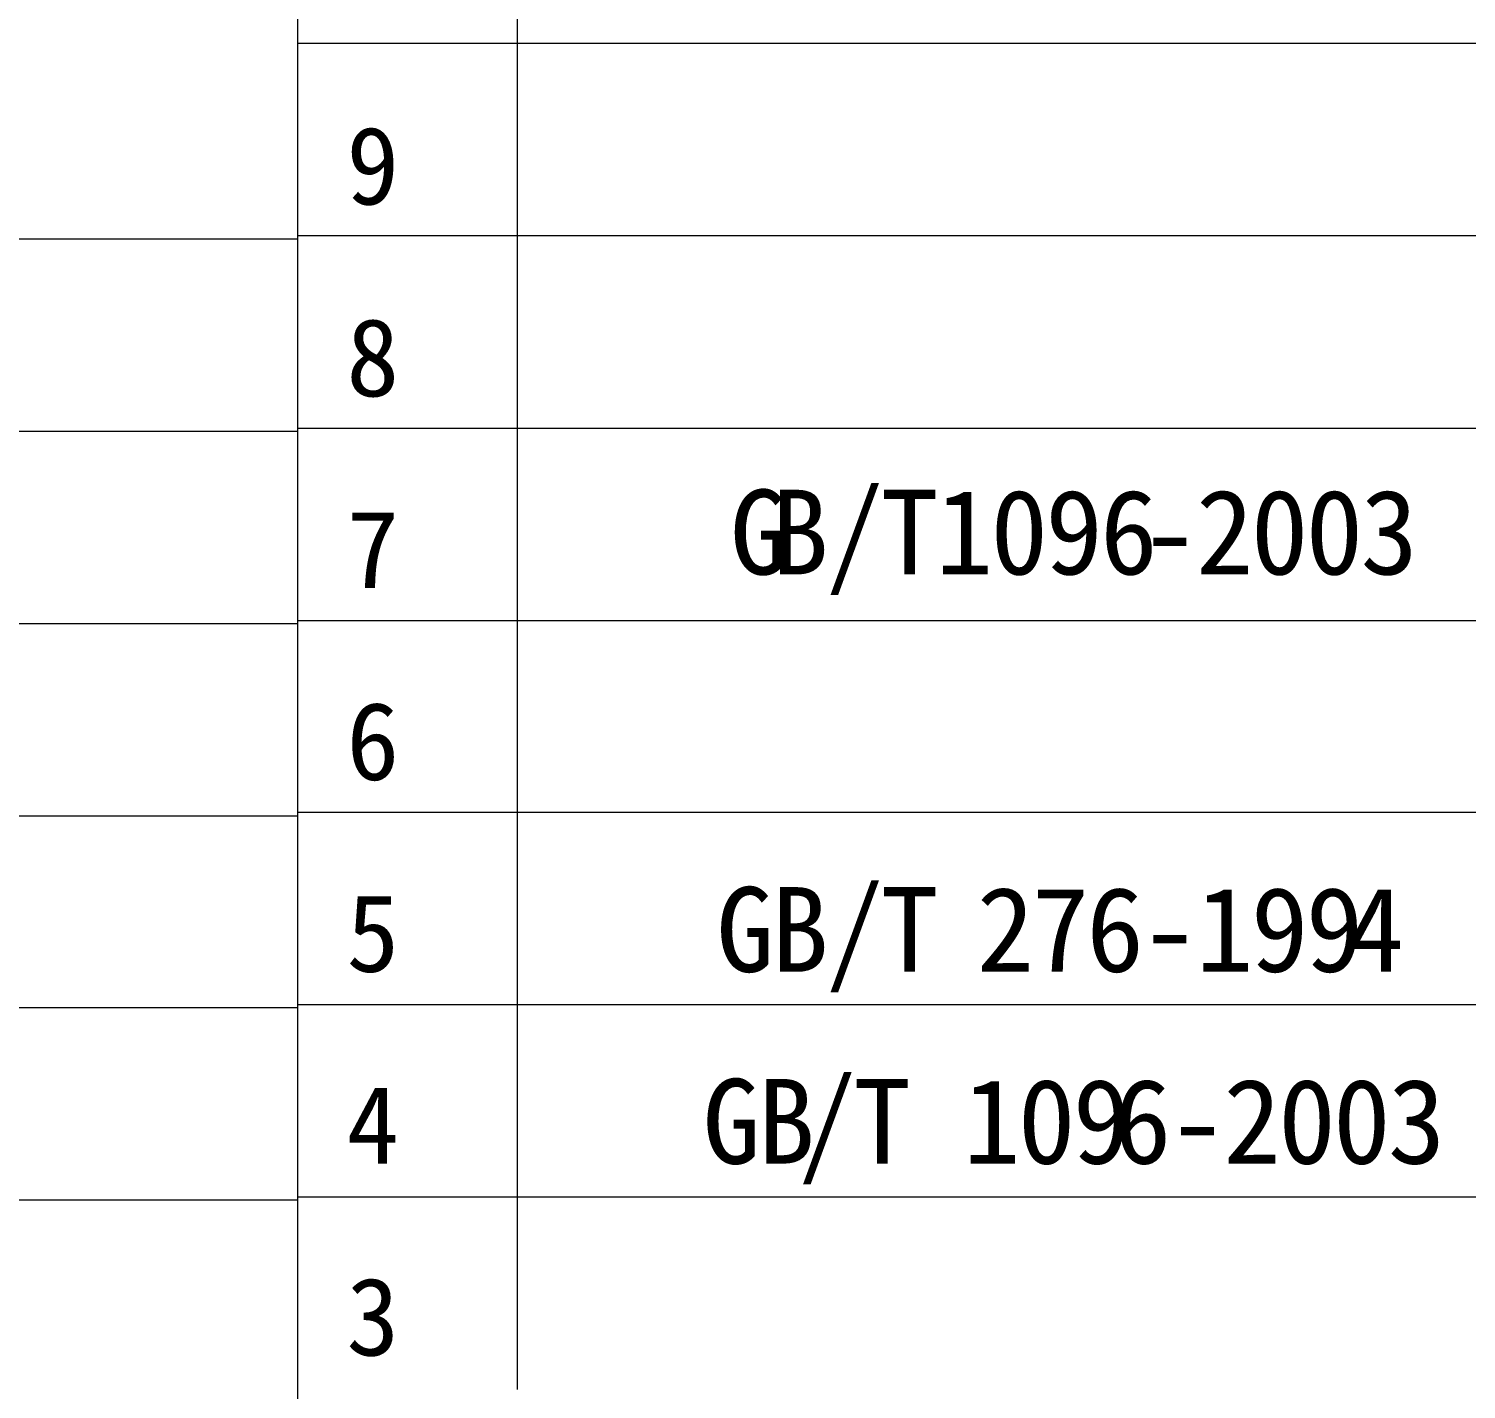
# Model space of a CAD drawing. Header units: millimetres. Extents: x -594 to 6367, y -2099 to 456.
# Drawn here: x 384.7 to 437, y -316.5 to -267 of the extents above; entities that cross this region are included whole.
import ezdxf

# ---------------------------------------------------------------- set-up
doc = ezdxf.new("R2010")
doc.units = ezdxf.units.MM
doc.layers.get('0').update_dxf_attribs({"lineweight": 35})
doc.styles.get("Standard").update_dxf_attribs({"font": 'txt.shx'})

msp = doc.modelspace()

# ---------------------------------------------------------------- linework, layer by layer
at = {"color": 0, "lineweight": 0}
for points in [[(394.499, -267.494), (394.499, -260.488)], [(402.493, -267.494), (402.493, -260.488)], [(574.5, -267.494), (394.499, -267.494)], [(394.499, -274.5), (394.499, -267.494)], [(574.5, -267.494), (394.499, -267.494)], [(402.493, -274.5), (402.493, -267.494)], [(214.499, -274.601), (394.5, -274.601)], [(214.499, -274.601), (394.5, -274.601)], [(574.5, -274.5), (394.499, -274.5)], [(394.499, -281.506), (394.499, -274.5)], [(574.5, -274.5), (394.499, -274.5)], [(394.5, -281.488), (394.5, -274.481)], [(402.493, -281.506), (402.493, -274.5)], [(214.499, -281.607), (394.5, -281.607)], [(574.5, -281.506), (394.499, -281.506)], [(394.499, -288.512), (394.499, -281.506)], [(574.5, -281.506), (394.499, -281.506)], [(394.5, -288.494), (394.5, -281.488)], [(402.493, -288.512), (402.493, -281.506)], [(214.499, -288.613), (394.5, -288.613)], [(574.5, -288.512), (394.499, -288.512)], [(394.499, -295.488), (394.499, -288.512)], [(574.5, -288.512), (394.499, -288.512)], [(394.5, -295.47), (394.5, -288.494)], [(402.493, -295.488), (402.493, -288.512)], [(214.499, -295.619), (394.5, -295.619)], [(574.5, -295.488), (394.499, -295.488)], [(394.499, -302.494), (394.499, -295.488)], [(574.5, -295.488), (394.499, -295.488)], [(394.5, -302.476), (394.5, -295.47)], [(402.493, -302.494), (402.493, -295.488)], [(574.5, -302.494), (394.499, -302.494)], [(394.499, -309.5), (394.499, -302.494)], [(574.5, -302.494), (394.499, -302.494)], [(394.5, -309.482), (394.5, -302.476)], [(402.493, -309.5), (402.493, -302.494)], [(214.499, -302.595), (394.5, -302.595)], [(214.499, -309.601), (394.5, -309.601)], [(574.5, -309.5), (394.499, -309.5)], [(394.499, -316.506), (394.499, -309.5)], [(574.5, -309.5), (394.499, -309.5)], [(394.5, -316.488), (394.5, -309.482)], [(402.493, -316.506), (402.493, -309.5)], [(394.5, -323.494), (394.5, -316.488)]]:
    msp.add_lwpolyline(points, dxfattribs=at)

# ---------------------------------------------------------------- texts
at = {"color": 0, "attachment_point": 1}
for s, insert, char_height in [('{\\fSimSun|b0|i0|c0;9}', (396.266, -270.517), 2.83468), ('{\\fSimSun|b0|i0|c0;8}', (396.266, -277.503), 2.83468), ('{\\fSimSun|b0|i0|c0;G}', (410.238, -283.739), 3.08601), ('{\\fSimSun|b0|i0|c0;/}', (413.731, -283.739), 3.08601), ('{\\fSimSun|b0|i0|c0;B}', (411.735, -283.739), 3.08601), ('{\\fSimSun|b0|i0|c0;T}', (415.727, -283.739), 3.08601), ('{\\fSimSun|b0|i0|c0;1}', (417.723, -283.739), 3.08601), ('{\\fSimSun|b0|i0|c0;0}', (419.719, -283.739), 3.08601), ('{\\fSimSun|b0|i0|c0;9}', (421.715, -283.739), 3.08601), ('{\\fSimSun|b0|i0|c0;6}', (423.711, -283.739), 3.08601), ('{\\fSimSun|b0|i0|c0;2}', (427.204, -283.739), 3.08601), ('{\\fSimSun|b0|i0|c0;0}', (429.2, -283.739), 3.08601), ('{\\fSimSun|b0|i0|c0;0}', (431.196, -283.739), 3.08601), ('{\\fSimSun|b0|i0|c0;3}', (433.192, -283.739), 3.08601), ('{\\fSimSun|b0|i0|c0;7}', (396.266, -284.489), 2.83468), ('{\\fSimSun|b0|i0|c0;-}', (425.208, -283.739), 3.08601), ('{\\fSimSun|b0|i0|c0;6}', (396.266, -291.475), 2.83468), ('{\\fSimSun|b0|i0|c0;G}', (409.739, -298.21), 3.08601), ('{\\fSimSun|b0|i0|c0;B}', (411.735, -298.21), 3.08601), ('{\\fSimSun|b0|i0|c0;/}', (413.731, -298.21), 3.08601), ('{\\fSimSun|b0|i0|c0;T}', (415.727, -298.21), 3.08601), ('{\\fSimSun|b0|i0|c0;2}', (419.22, -298.21), 3.08601), ('{\\fSimSun|b0|i0|c0;7}', (421.216, -298.21), 3.08601), ('{\\fSimSun|b0|i0|c0;6}', (423.212, -298.21), 3.08601), ('{\\fSimSun|b0|i0|c0;1}', (427.204, -298.21), 3.08601), ('{\\fSimSun|b0|i0|c0;9}', (429.2, -298.21), 3.08601), ('{\\fSimSun|b0|i0|c0;9}', (431.196, -298.21), 3.08601), ('{\\fSimSun|b0|i0|c0;4}', (432.693, -298.21), 3.08601), ('{\\fSimSun|b0|i0|c0;5}', (396.266, -298.462), 2.83468), ('{\\fSimSun|b0|i0|c0;-}', (425.208, -298.21), 3.08601), ('{\\fSimSun|b0|i0|c0;G}', (409.24, -305.196), 3.08601), ('{\\fSimSun|b0|i0|c0;/}', (412.733, -305.196), 3.08601), ('{\\fSimSun|b0|i0|c0;4}', (396.266, -305.448), 2.83468), ('{\\fSimSun|b0|i0|c0;B}', (411.236, -305.196), 3.08601), ('{\\fSimSun|b0|i0|c0;T}', (414.729, -305.196), 3.08601), ('{\\fSimSun|b0|i0|c0;1}', (418.721, -305.196), 3.08601), ('{\\fSimSun|b0|i0|c0;0}', (420.717, -305.196), 3.08601), ('{\\fSimSun|b0|i0|c0;9}', (422.713, -305.196), 3.08601), ('{\\fSimSun|b0|i0|c0;6}', (424.21, -305.196), 3.08601), ('{\\fSimSun|b0|i0|c0;2}', (428.202, -305.196), 3.08601), ('{\\fSimSun|b0|i0|c0;0}', (430.198, -305.196), 3.08601), ('{\\fSimSun|b0|i0|c0;0}', (432.194, -305.196), 3.08601), ('{\\fSimSun|b0|i0|c0;3}', (434.19, -305.196), 3.08601), ('{\\fSimSun|b0|i0|c0;-}', (426.206, -305.196), 3.08601), ('{\\fSimSun|b0|i0|c0;3}', (396.266, -312.434), 2.83468)]:
    msp.add_mtext(s, dxfattribs=dict(at, insert=insert, char_height=char_height))

doc.saveas('drawing.dxf')
